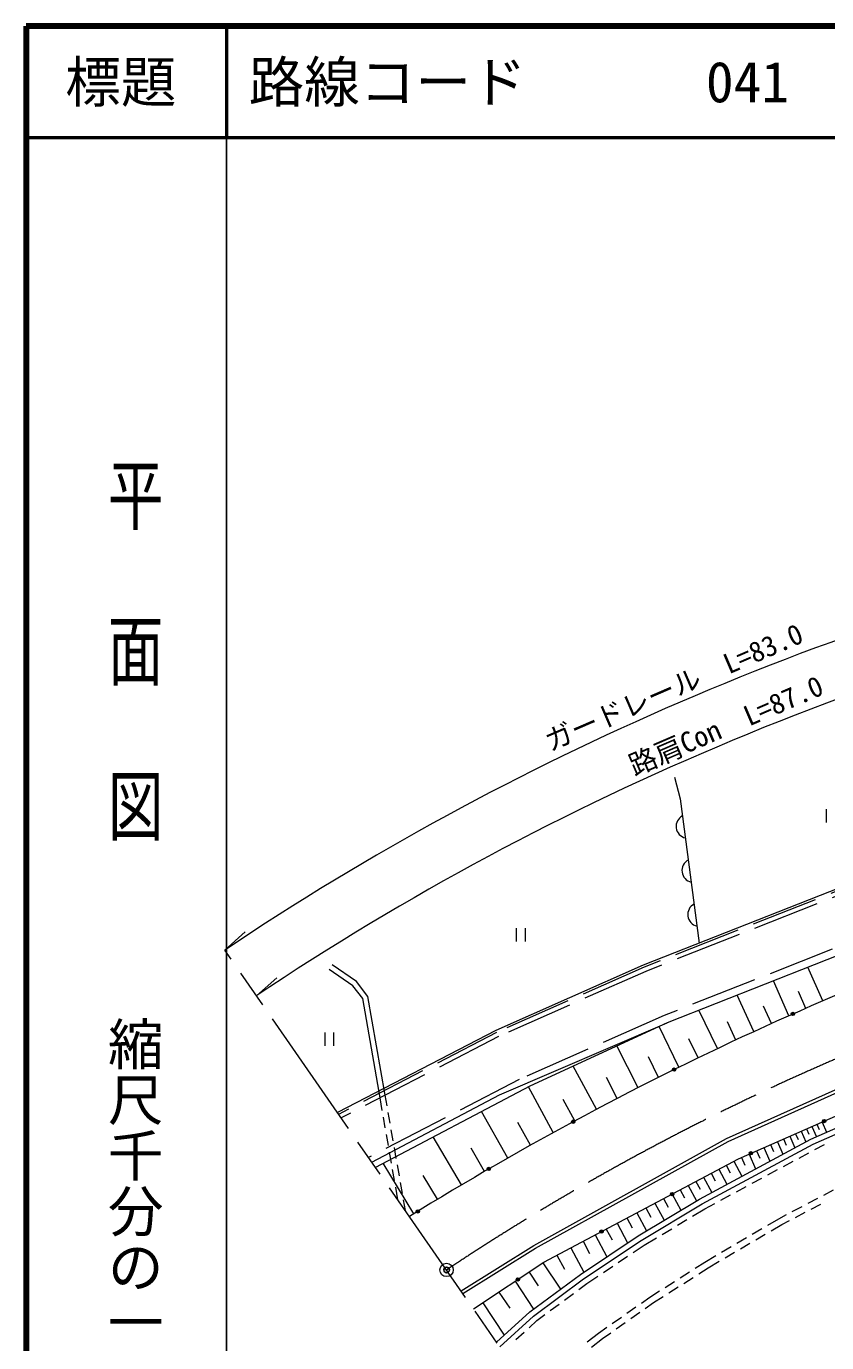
# Model space of a CAD drawing. Units: millimetres, scale not verified. Extents: x 40000 to 680000, y 20000 to 380000.
# Drawn here: x 40000 to 112010, y 261660 to 380000 of the extents above; entities that cross this region are included whole.
import ezdxf
from ezdxf.enums import TextEntityAlignment as Align

# ---------------------------------------------------------------- set-up
doc = ezdxf.new("R2010")
doc.units = ezdxf.units.MM
doc.header["$LTSCALE"] = 1000
doc.header["$PDMODE"] = 32
doc.header["$PDSIZE"] = 500
doc.linetypes.add('CHAIN', pattern=[18.5, 12, -1.5, 3.5, -1.5])
doc.linetypes.add('DASHED', pattern=[7.5, 6, -1.5])
for name, color, linetype, lineweight in [('M-BGD', 7, 'Continuous', 13), ('M-BMK', 2, 'CHAIN', 13), ('M-BMK-SRVR', 3, 'Continuous', 13), ('M-STR-HTXT', 7, 'Continuous', 13), ('M-STR-STRC', 7, 'Continuous', 13), ('M-TTL', 2, 'Continuous', 140), ('M-TTL-BAND', 7, 'Continuous', 25), ('M-TTL-LINE', 7, 'Continuous', 50)]:
    doc.layers.add(name, color=color, linetype=linetype, lineweight=lineweight)
doc.layers.add('M-OTRS', color=6, linetype='Continuous')
doc.layers.add('M-TTL-TXT', color=7, linetype='Continuous')
doc.styles.add('@ＭＳ ゴシック', font='')
doc.styles.add('ＭＳ ゴシック', font='')
doc.styles.get('@ＭＳ ゴシック').set_extended_font_data('@MS Gothic')
doc.styles.get('ＭＳ ゴシック').set_extended_font_data('MS Gothic')

msp = doc.modelspace()

# ---------------------------------------------------------------- hatches: boundary and pattern name
at = {"layer": 'M-BGD'}
for points in [[(108826, 291209, -0.41421), (108976, 291359, -0.41421), (109126, 291209, -1)], [(98131, 286206, -0.41421), (98281, 286356, -0.41421), (98431, 286206, -1)], [(89063, 281528, -0.41421), (89213, 281678, -0.41421), (89363, 281528, -1)], [(111927, 281605, -1), (111632, 281554, -0.41421), (111754, 281727, -0.41421)], [(105345, 278711, -1), (105049, 278660, -0.41421), (105171, 278833, -0.41421)], [(81459, 277280, -0.41421), (81609, 277430, -0.41421), (81759, 277280, -1)], [(98246, 275047, -1), (97951, 274996, -0.41421), (98073, 275169, -0.41421)], [(75061, 273464, -0.41421), (75211, 273614, -0.41421), (75361, 273464, -1)], [(91897, 271677, -1), (91602, 271626, -0.41421), (91724, 271799, -0.41421)], [(84383, 267376, -1), (84087, 267324, -0.41421), (84209, 267498, -0.41421)]]:
    msp.add_hatch(color=256, dxfattribs=at).paths.add_polyline_path(points)

# ---------------------------------------------------------------- linework, layer by layer
for p, q in [((111951, 309626), (111951, 308426)), ((84073, 298937), (84073, 297737)), ((84873, 298937), (84873, 297737)), ((111654, 292378), (110324, 295419)), ((108609, 291046), (107231, 294199)), ((105469, 289628), (103968, 292913)), ((110129, 291716), (109467, 293231)), ((102186, 288096), (100511, 291551)), ((107037, 290342), (106325, 291900)), ((98713, 286419), (96932, 290091)), ((103825, 288867), (103073, 290513)), ((66852, 289537), (66852, 288337)), ((67652, 289537), (67652, 288337)), ((100447, 287263), (99617, 288974)), ((95042, 284582), (93118, 288333)), ((91291, 282637), (89204, 286528)), ((96874, 285507), (95981, 287349)), ((93163, 283617), (92202, 285489)), ((87397, 280542), (85185, 284667)), ((72024, 282538), (71825, 283673)), ((72458, 282957), (72290, 283914)), ((89340, 281597), (88301, 283535)), ((72300, 280962), (72127, 281947)), ((72734, 281381), (72562, 282366)), ((83311, 278258), (80968, 282449)), ((73010, 279805), (72838, 280790)), ((85349, 279408), (84212, 281443)), ((109724, 280676), (110142, 279725)), ((110200, 280885), (110409, 280410)), ((110675, 281094), (111078, 280179)), ((111133, 281295), (111334, 280838)), ((111591, 281497), (111993, 280580)), ((72576, 279386), (72404, 280371)), ((79159, 275846), (76615, 280159)), ((106963, 279462), (107230, 278853)), ((107571, 279729), (108064, 278608)), ((108131, 279976), (108378, 279415)), ((108692, 280222), (109146, 279190)), ((109208, 280449), (109435, 279933)), ((110931, 279013), (111812, 279487)), ((72853, 277810), (72680, 278795)), ((73287, 278229), (73114, 279214)), ((81230, 277060), (80032, 279141)), ((104335, 278307), (104642, 277609)), ((105033, 278614), (105614, 277292)), ((105694, 278904), (105984, 278243)), ((106354, 279194), (106889, 277977)), ((109521, 278256), (110402, 278729)), ((74869, 273253), (72108, 277789)), ((73129, 276234), (72956, 277219)), ((73563, 276653), (73390, 277638)), ((102299, 277251), (103018, 275898)), ((102976, 277610), (103335, 276933)), ((103653, 277969), (104367, 276623)), ((106702, 276742), (107583, 277215)), ((108112, 277499), (108993, 277972)), ((73839, 275077), (73667, 276062)), ((77008, 274558), (75709, 276694)), ((99559, 275797), (100292, 274416)), ((100249, 276163), (100616, 275473)), ((100939, 276529), (101661, 275169)), ((101619, 276890), (101980, 276210)), ((105293, 275985), (106174, 276458)), ((73431, 274508), (73232, 275643)), ((97329, 274613), (97738, 273842)), ((98100, 275022), (98875, 273563)), ((98830, 275409), (99217, 274680)), ((102474, 274470), (103355, 274944)), ((103883, 275228), (104764, 275701)), ((110333, 274190), (111218, 274654)), ((111750, 274932), (112636, 275396)), ((74111, 273529), (73943, 274486)), ((95743, 273771), (96176, 272956)), ((96558, 274204), (97377, 272661)), ((99949, 273043), (101050, 273706)), ((101050, 273706), (101945, 274186)), ((108915, 273447), (109801, 273911)), ((109191, 272914), (110077, 273378)), ((110608, 273657), (111494, 274121)), ((93156, 272398), (94096, 270625)), ((94042, 272868), (94512, 271982)), ((94928, 273338), (95793, 271708)), ((98578, 272218), (99435, 272733)), ((106699, 272224), (107693, 272807)), ((107001, 271706), (107984, 272282)), ((107693, 272807), (108384, 273169)), ((107984, 272282), (108659, 272636)), ((91187, 271353), (92232, 269384)), ((92171, 271875), (92694, 270891)), ((95592, 270420), (96694, 271083)), ((97208, 271392), (98064, 271908)), ((103939, 270605), (104801, 271111)), ((105319, 271415), (106181, 271920)), ((105621, 270896), (106484, 271402)), ((89000, 270192), (90161, 268005)), ((90093, 270772), (90674, 269679)), ((94593, 269755), (95592, 270420)), ((102558, 269796), (103421, 270302)), ((104241, 270087), (105103, 270593)), ((86483, 268846), (88065, 266470)), ((87739, 269523), (88408, 268262)), ((93262, 268868), (94094, 269423)), ((100178, 268355), (101047, 268909)), ((101047, 268909), (102041, 269492)), ((101360, 268397), (102343, 268974)), ((102861, 269277), (103723, 269783)), ((85229, 268011), (86064, 266758)), ((90431, 266984), (91430, 267649)), ((91930, 267982), (92762, 268536)), ((98828, 267494), (99672, 268032)), ((99152, 266989), (99995, 267527)), ((100501, 267849), (101360, 268397)), ((83975, 267177), (85644, 264669)), ((89712, 266449), (90431, 266984)), ((96104, 265757), (96974, 266311)), ((97479, 266634), (98323, 267172)), ((97803, 266129), (98646, 266666)), ((81073, 265245), (83005, 262343)), ((82524, 266211), (83490, 264760)), ((87144, 264539), (87947, 265136)), ((88428, 265494), (89230, 266091)), ((95344, 265226), (96104, 265757)), ((95689, 264735), (96437, 265258)), ((96437, 265258), (97297, 265806)), ((85943, 263645), (86663, 264181)), ((92722, 263392), (93541, 263965)), ((94033, 264309), (94853, 264882)), ((94378, 263818), (95197, 264391)), ((85229, 263002), (85943, 263645)), ((91470, 262518), (92230, 263049)), ((93066, 262901), (93886, 263474)), ((84041, 261930), (84784, 262600)), ((90471, 261743), (91470, 262518)), ((90840, 261270), (91826, 262034)), ((91826, 262034), (92575, 262558))]:
    msp.add_line(p, q, dxfattribs=at)
at = {"layer": 'M-BGD', "linetype": 'DASHED'}
for points in [[(148711, 317052), (148791, 312164), (143374, 311353), (137929, 309911), (118087, 303853), (95728, 295040), (82489, 289196), (68330, 281863)], [(144464, 312325), (117955, 304231), (95574, 295409), (82316, 289557), (68077, 282183)], [(147306, 307378), (138993, 305433), (119477, 299779), (97386, 291071), (84348, 285316), (70801, 278300)]]:
    msp.add_lwpolyline(points, dxfattribs=at)
at = {"layer": 'M-BGD'}
for points in [[(98326, 312496), (98837, 310540), (100539, 297581)], [(144464, 312325), (130957, 308684), (117889, 304420), (95497, 295594), (82230, 289737), (67985, 282360)], [(140393, 302953), (153228, 307196), (155002, 308039), (155367, 308580), (139753, 305220), (119707, 299118), (97661, 290427), (85306, 284731), (71410, 277422)], [(82306, 261713), (85309, 264420), (89855, 267802), (95057, 271265), (100555, 274575), (110585, 279963), (117285, 282901), (125736, 286200), (134825, 289258), (143539, 291722), (150632, 293367), (163341, 296175), (174011, 297954), (178349, 298523)], [(80241, 264691), (86556, 268895), (104064, 278188), (116827, 283799), (129417, 288589), (145724, 293800), (158487, 296018), (162990, 296097)], [(71825, 283673), (70262, 292586), (69369, 293747), (67243, 295210)], [(72290, 283914), (70734, 292794), (69717, 294115), (67526, 295622)], [(71081, 277897), (82560, 283935), (97661, 290427)], [(82594, 261299), (85626, 264033), (90143, 267393), (95325, 270843), (100803, 274140), (110804, 279513), (117476, 282439), (125907, 285730), (134837, 289261)]]:
    msp.add_lwpolyline(points, dxfattribs=at)
for centre in [(108976, 291209), (98281, 286206), (89213, 281528), (111779, 281580), (105197, 278686), (81609, 277280), (98099, 275021), (75211, 273464), (91750, 271652), (84235, 267350)]:
    msp.add_circle(centre, 150, dxfattribs=at)
for centre, radius, start, end in [((99528, 308074), 1064, 117.49808, 257.46616), ((100049, 304108), 1064, 117.49808, 257.46616), ((224064, 31228), 284315, 107.1149, 121.74558), ((100570, 300142), 1064, 117.49808, 257.46616)]:
    msp.add_arc(centre, radius, start, end, dxfattribs=at)
at = {"layer": 'M-BMK'}
msp.add_line((100613, 235321), (57859, 296959), dxfattribs=at)
msp.add_arc((199667, 85027), 220000, 97.33411, 123.63472, dxfattribs=at)
at = {"layer": 'M-BMK-SRVR'}
msp.add_circle((77810, 268196), 600, dxfattribs=at)
at = {"layer": 'M-OTRS'}
msp.add_point((77810, 268196), dxfattribs=at)
at = {"layer": 'M-STR-HTXT'}
for p, q in [((57859, 296959), (59693, 298591)), ((60709, 292850), (62553, 294471))]:
    msp.add_line(p, q, dxfattribs=at)
for radius, start, end in [(255000, 102.80231, 123.78731), (250000, 101.45018, 123.78731), (185000, 100.45194, 123.42438)]:
    msp.add_arc((199667, 85027), radius, start, end, dxfattribs=at)
at = {"layer": 'M-STR-STRC'}
for points in [[(79110, 266321), (85669, 270404), (103010, 280003), (115906, 285796), (128722, 290577), (148763, 296136), (160844, 298555), (175723, 300164)], [(79282, 266074), (85821, 270146), (103144, 279734), (116020, 285518), (128815, 290291), (148832, 295844), (160890, 298258), (175755, 299866)]]:
    msp.add_lwpolyline(points, dxfattribs=at)
at = {"layer": 'M-TTL'}
for p, q in [((40000, 380000), (40000, 20000)), ((680000, 380000), (40000, 380000))]:
    msp.add_line(p, q, dxfattribs=at)
at = {"layer": 'M-TTL-BAND'}
msp.add_line((58000, 370000), (58000, 20000), dxfattribs=at)
at = {"layer": 'M-TTL-LINE'}
for p, q in [((58000, 380000), (58000, 370000)), ((40000, 370000), (680000, 370000))]:
    msp.add_line(p, q, dxfattribs=at)

# ---------------------------------------------------------------- texts
at = {"layer": 'M-STR-HTXT', "style": 'ＭＳ ゴシック'}
for s, p in [('ガードレール\u3000L=83.0', (98824, 319240)), ('路肩Con\u3000L=87.0', (103518, 315798))]:
    msp.add_text(s, height=1833, rotation=23.331, dxfattribs=at).set_placement(p, align=Align.BOTTOM_CENTER)
at = {"layer": 'M-TTL-BAND', "style": '@ＭＳ ゴシック', "width": 1.4}
msp.add_text('平  面  図', height=3666, rotation=270, dxfattribs=at).set_placement((49777, 306475), align=Align.MIDDLE_RIGHT)
at = {"layer": 'M-TTL-BAND', "style": '@ＭＳ ゴシック'}
msp.add_text('縮尺千分の一', height=3666, rotation=270, dxfattribs=at).set_placement((49777, 261030), align=Align.MIDDLE_RIGHT)
at = {"layer": 'M-TTL-TXT', "style": 'ＭＳ ゴシック'}
msp.add_text('標題', height=3666, dxfattribs=at).set_placement((48500, 375000), align=Align.MIDDLE_CENTER)
for s, p in [('路線コード', (60000, 375000)), ('041', (101142, 375000))]:
    msp.add_text(s, height=3666, dxfattribs=at).set_placement(p, align=Align.MIDDLE_LEFT)

doc.saveas('drawing.dxf')
